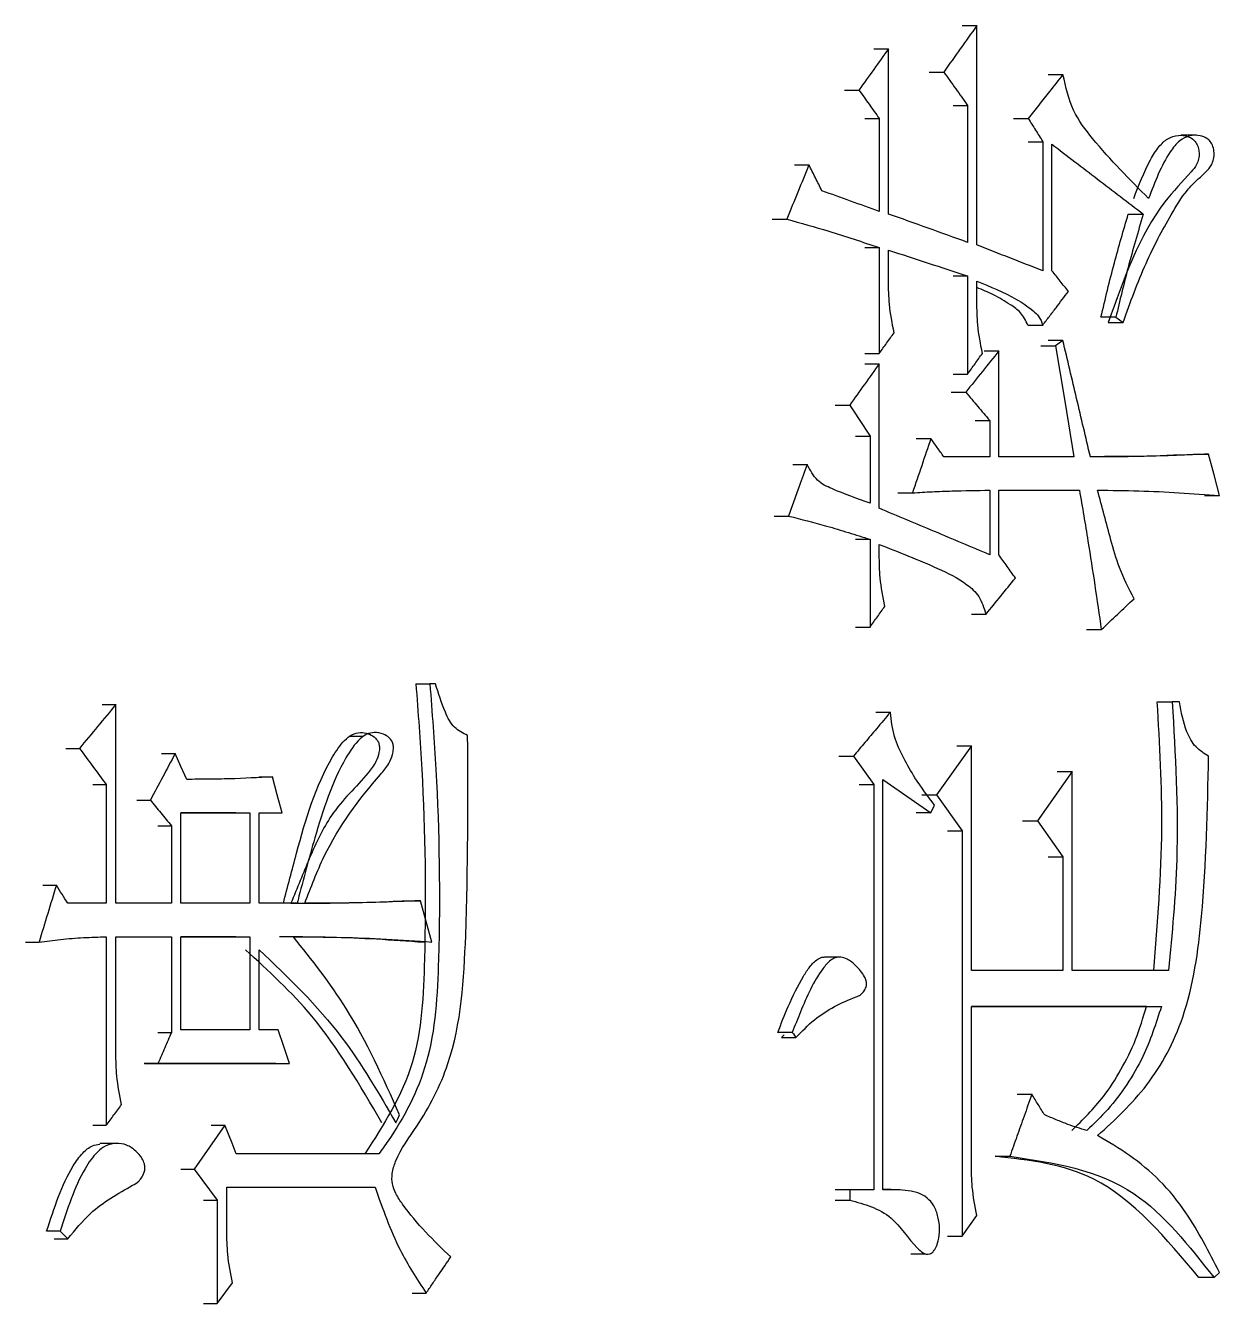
# Model space of a CAD drawing. Header units: millimetres. Extents: x 2371 to 4515, y 843 to 2359.
# Drawn here: x 3269.18 to 3274.18, y 1072.12 to 1077.47 of the extents above; entities that cross this region are included whole.
import ezdxf

# ---------------------------------------------------------------- set-up
doc = ezdxf.new("R2010")
doc.units = ezdxf.units.MM

msp = doc.modelspace()

# ---------------------------------------------------------------- linework, layer by layer
at = {"color": 7, "linetype": 'Continuous', "lineweight": 25}
for p, q in [((3273.1053, 1077.473), (3273.1668, 1077.473)), ((3273.1668, 1076.5535), (3273.1668, 1077.473)), ((3272.7355, 1077.3756), (3272.7964, 1077.3756)), ((3272.7964, 1076.6833), (3272.7964, 1077.3756)), ((3272.9668, 1077.2782), (3273.0281, 1077.2782)), ((3273.4658, 1077.2675), (3273.5278, 1077.2675)), ((3272.6118, 1077.2025), (3272.6726, 1077.2025)), ((3273.0669, 1077.1376), (3273.1283, 1077.1376)), ((3273.1283, 1077.1376), (3273.1283, 1076.5643)), ((3272.6968, 1077.0835), (3272.7577, 1077.0835)), ((3272.7577, 1077.0835), (3272.7577, 1076.6941)), ((3273.3203, 1077.0835), (3273.382, 1077.0835)), ((3273.3816, 1076.9862), (3273.4434, 1076.9862)), ((3273.4434, 1076.9862), (3273.4434, 1076.4453)), ((3273.4818, 1076.4453), (3273.4818, 1076.9754)), ((3274.0869, 1077.013), (3274.0239, 1077.013)), ((3272.4026, 1076.8888), (3272.4631, 1076.8888)), ((3272.3095, 1076.6617), (3272.3698, 1076.6617)), ((3273.8017, 1076.6833), (3273.8641, 1076.6833)), ((3272.7577, 1076.5427), (3272.7577, 1076.0992)), ((3272.7964, 1076.402), (3272.7964, 1076.5318)), ((3273.0669, 1076.4237), (3273.1283, 1076.4237)), ((3273.1283, 1076.4237), (3273.1283, 1076.0126)), ((3273.1668, 1076.3155), (3273.1668, 1076.402)), ((3273.7496, 1076.2506), (3273.6873, 1076.2506)), ((3273.7496, 1076.2506), (3273.7801, 1076.229)), ((3273.3812, 1076.2181), (3273.4434, 1076.2181)), ((3273.4352, 1076.1316), (3273.4971, 1076.1316)), ((3273.5277, 1076.1532), (3273.4658, 1076.1532)), ((3273.5277, 1076.1532), (3273.4971, 1076.1316)), ((3273.1975, 1076.11), (3273.2591, 1076.11)), ((3273.2591, 1075.6665), (3273.2591, 1076.11)), ((3272.6968, 1076.0559), (3272.7577, 1076.0559)), ((3272.7577, 1075.4501), (3272.7577, 1076.0559)), ((3273.0669, 1076.0126), (3273.1283, 1076.0126)), ((3273.0592, 1075.9369), (3273.1206, 1075.9369)), ((3272.5731, 1075.8828), (3272.6338, 1075.8828)), ((3273.1591, 1075.8179), (3273.2207, 1075.8179)), ((3273.2207, 1075.8179), (3273.2207, 1075.6665)), ((3272.6582, 1075.753), (3272.719, 1075.753)), ((3272.719, 1075.753), (3272.719, 1075.4717)), ((3272.9129, 1075.7422), (3272.9741, 1075.7422)), ((3272.3949, 1075.6341), (3272.4554, 1075.6341)), ((3273.2207, 1075.6665), (3273.0281, 1075.6665)), ((3273.5737, 1075.6665), (3273.2591, 1075.6665)), ((3274.0751, 1075.6773), (3274.1382, 1075.6773)), ((3273.2207, 1075.5258), (3273.2207, 1075.2554)), ((3273.2591, 1075.5258), (3273.5967, 1075.5258)), ((3273.2591, 1075.2554), (3273.2591, 1075.5258)), ((3273.5346, 1075.5258), (3273.5967, 1075.5258)), ((3272.8358, 1075.515), (3272.8969, 1075.515)), ((3274.1209, 1075.5042), (3274.1837, 1075.5042)), ((3272.3172, 1075.4177), (3272.3776, 1075.4177)), ((3272.6582, 1075.3203), (3272.719, 1075.3203)), ((3272.719, 1075.3203), (3272.719, 1074.9525)), ((3272.7577, 1075.2554), (3272.7577, 1075.2987)), ((3273.1437, 1075.0066), (3273.2052, 1075.0066)), ((3272.6582, 1074.9525), (3272.719, 1074.9525)), ((3273.6263, 1074.9417), (3273.6885, 1074.9417)), ((3270.8156, 1074.7145), (3270.8741, 1074.7145)), ((3270.8979, 1074.7145), (3270.8741, 1074.7145)), ((3269.5008, 1074.628), (3269.5577, 1074.628)), ((3269.5577, 1073.795), (3269.5577, 1074.628)), ((3273.9234, 1074.6388), (3273.986, 1074.6388)), ((3274.0165, 1074.6388), (3273.986, 1074.6388)), ((3272.7432, 1074.5956), (3272.8042, 1074.5956)), ((3270.5948, 1074.4941), (3270.5362, 1074.4941)), ((3273.1437, 1074.4549), (3272.9973, 1074.2494)), ((3273.0823, 1074.4549), (3273.1437, 1074.4549)), ((3273.1437, 1073.5138), (3273.1437, 1074.4549)), ((3269.3481, 1074.4441), (3269.4048, 1074.4441)), ((3269.7493, 1074.4224), (3269.8065, 1074.4225)), ((3272.5886, 1074.4117), (3272.6493, 1074.4117)), ((3272.6493, 1074.4117), (3272.7345, 1074.2927)), ((3273.566, 1074.3468), (3273.4204, 1074.1412)), ((3273.504, 1074.3468), (3273.566, 1074.3468)), ((3273.566, 1073.5138), (3273.566, 1074.3468)), ((3269.5175, 1074.2926), (3269.5175, 1073.795)), ((3270.1567, 1074.3251), (3270.2144, 1074.3251)), ((3272.6736, 1074.2927), (3272.7345, 1074.2927)), ((3272.7345, 1074.2927), (3272.7345, 1072.5943)), ((3272.7732, 1074.3143), (3272.9741, 1074.1737)), ((3272.7732, 1072.5943), (3272.7732, 1074.3143)), ((3272.936, 1074.2494), (3272.9973, 1074.2494)), ((3272.9973, 1074.2494), (3273.1052, 1074.098)), ((3269.6452, 1074.2277), (3269.7022, 1074.2277)), ((3272.9741, 1074.1737), (3272.9895, 1074.2061)), ((3269.8305, 1073.795), (3269.8305, 1074.1737)), ((3269.8305, 1074.1737), (3270.1186, 1074.1737)), ((3270.0607, 1074.1737), (3269.8305, 1074.1737)), ((3270.061, 1074.1737), (3270.1186, 1074.1737)), ((3270.1186, 1074.1737), (3270.1186, 1073.795)), ((3270.1585, 1074.1737), (3270.2542, 1074.1737)), ((3270.1585, 1073.795), (3270.1585, 1074.1737)), ((3270.1965, 1074.1737), (3270.2542, 1074.1737)), ((3272.9741, 1074.1737), (3272.9129, 1074.1737)), ((3273.3586, 1074.1412), (3273.4204, 1074.1412)), ((3273.4204, 1074.1412), (3273.5277, 1073.9898)), ((3269.7333, 1074.1196), (3269.7905, 1074.1196)), ((3269.7905, 1074.1196), (3269.7905, 1073.795)), ((3273.0438, 1074.098), (3273.1052, 1074.098)), ((3273.1052, 1074.098), (3273.1052, 1072.3996)), ((3273.4658, 1073.9898), (3273.5277, 1073.9898)), ((3273.5277, 1073.9898), (3273.5277, 1073.5138)), ((3269.2516, 1073.8708), (3269.3082, 1073.8708)), ((3269.5175, 1073.795), (3269.3565, 1073.795)), ((3269.7905, 1073.795), (3269.5577, 1073.795)), ((3270.1186, 1073.795), (3269.8305, 1073.795)), ((3270.318, 1073.7951), (3270.1585, 1073.795)), ((3270.7761, 1073.8059), (3270.8345, 1073.8059)), ((3269.5175, 1073.6544), (3269.5175, 1072.8648)), ((3269.5577, 1073.6544), (3269.7905, 1073.6544)), ((3269.5577, 1073.1676), (3269.5577, 1073.6544)), ((3269.7333, 1073.6544), (3269.7905, 1073.6544)), ((3269.7905, 1073.6544), (3269.7905, 1073.2542)), ((3269.8305, 1073.265), (3269.8305, 1073.6544)), ((3269.8305, 1073.6544), (3270.1186, 1073.6544)), ((3270.0607, 1073.6544), (3269.8305, 1073.6544)), ((3270.061, 1073.6544), (3270.1186, 1073.6544)), ((3270.1186, 1073.6544), (3270.1186, 1073.265)), ((3269.1791, 1073.6328), (3269.2356, 1073.6328)), ((3270.1585, 1073.265), (3270.1585, 1073.6002)), ((3270.8502, 1073.6328), (3270.8235, 1073.6328)), ((3272.5887, 1073.5697), (3272.5276, 1073.5697)), ((3273.5277, 1073.5138), (3273.1437, 1073.5138)), ((3273.9708, 1073.5138), (3273.566, 1073.5138)), ((3273.1437, 1072.7025), (3273.1437, 1073.3624)), ((3273.1437, 1073.3624), (3273.9403, 1073.3624)), ((3273.8775, 1073.3624), (3273.1437, 1073.3624)), ((3273.8778, 1073.3624), (3273.9403, 1073.3624)), ((3270.1186, 1073.265), (3269.8305, 1073.265)), ((3270.2383, 1073.265), (3270.1585, 1073.265)), ((3272.359, 1073.2434), (3272.3479, 1073.2326)), ((3270.2281, 1073.1244), (3269.677, 1073.1244)), ((3269.6772, 1073.1244), (3269.7343, 1073.1244)), ((3269.7343, 1073.1244), (3270.2861, 1073.1244)), ((3270.2284, 1073.1244), (3270.2861, 1073.1244)), ((3273.3356, 1072.9946), (3273.3974, 1072.9946)), ((3269.4607, 1072.8648), (3269.5175, 1072.8648)), ((3270.0147, 1072.8648), (3269.8866, 1072.6809)), ((3269.9572, 1072.8648), (3270.0147, 1072.8648)), ((3269.548, 1072.788), (3269.4908, 1072.788)), ((3270.6602, 1072.7458), (3270.0626, 1072.7458)), ((3273.2432, 1072.7349), (3273.3052, 1072.7349)), ((3269.8294, 1072.6809), (3269.8866, 1072.6809)), ((3269.8866, 1072.6809), (3269.9827, 1072.5511)), ((3270.0227, 1072.6051), (3270.6442, 1072.6051)), ((3270.0227, 1072.4212), (3270.0227, 1072.6051)), ((3270.0227, 1072.6051), (3270.5857, 1072.6051)), ((3270.5857, 1072.6051), (3270.6442, 1072.6051)), ((3272.6338, 1072.5943), (3272.5731, 1072.5943)), ((3272.6338, 1072.5943), (3272.6338, 1072.5511)), ((3272.7345, 1072.5943), (3272.6338, 1072.5943)), ((3272.8077, 1072.5955), (3272.7732, 1072.5955)), ((3269.9253, 1072.5511), (3269.9827, 1072.5511)), ((3269.9827, 1072.5511), (3269.9827, 1072.1184)), ((3272.5731, 1072.5511), (3272.6338, 1072.5511)), ((3273.1052, 1072.3996), (3273.1668, 1072.4862)), ((3269.3243, 1072.4212), (3269.2677, 1072.4212)), ((3269.3243, 1072.4212), (3269.3565, 1072.3888)), ((3269.2997, 1072.3888), (3269.3565, 1072.3888)), ((3273.0438, 1072.3996), (3273.1052, 1072.3996)), ((3272.8894, 1072.3267), (3272.9509, 1072.3267)), ((3269.9827, 1072.1184), (3270.0466, 1072.2049)), ((3274.1609, 1072.2265), (3274.0978, 1072.2265)), ((3274.1609, 1072.2265), (3274.1838, 1072.2482)), ((3270.7998, 1072.1617), (3270.8583, 1072.1617))]:
    msp.add_line(p, q, dxfattribs=at)
at = {"color": 7, "linetype": 'Continuous', "lineweight": 25, "flags": 128}
for points in [[(3272.6968, 1076.5427), (3272.7139, 1076.5427), (3272.7314, 1076.5427), (3272.7577, 1076.5427)], [(3273.7179, 1076.229), (3273.7332, 1076.229), (3273.7489, 1076.229), (3273.7645, 1076.229), (3273.7801, 1076.229)], [(3273.4971, 1076.1316), (3273.5354, 1075.899), (3273.5737, 1075.6665)], [(3272.6968, 1076.0992), (3272.7119, 1076.0992), (3272.7274, 1076.0992), (3272.7577, 1076.0992)], [(3274.1837, 1075.5042), (3274.161, 1075.5908), (3274.1382, 1075.6773)], [(3269.8546, 1074.3143), (3269.8305, 1074.3684), (3269.8065, 1074.4225)], [(3269.4607, 1074.2926), (3269.4889, 1074.2926), (3269.5175, 1074.2926)], [(3270.2542, 1074.1737), (3270.2343, 1074.2494), (3270.2144, 1074.3251)], [(3270.882, 1073.6328), (3270.8583, 1073.7193), (3270.8345, 1073.8059)], [(3269.7333, 1073.2542), (3269.7474, 1073.2542), (3269.7618, 1073.2542), (3269.7905, 1073.2542)], [(3270.2861, 1073.1244), (3270.2622, 1073.1947), (3270.2383, 1073.265)], [(3272.3932, 1073.2542), (3272.3719, 1073.2542), (3272.3521, 1073.2542), (3272.3328, 1073.2542)], [(3272.3479, 1073.2326), (3272.3692, 1073.2326), (3272.3889, 1073.2326), (3272.4087, 1073.2326)], [(3272.3932, 1073.2542), (3272.3978, 1073.2477), (3272.4025, 1073.2412), (3272.4087, 1073.2326)], [(3270.7314, 1072.8756), (3270.7394, 1072.8918), (3270.7473, 1072.908)], [(3270.0626, 1072.7458), (3270.0446, 1072.7906), (3270.0296, 1072.8277), (3270.0147, 1072.8648)], [(3269.9253, 1072.1184), (3269.9394, 1072.1184), (3269.9538, 1072.1184), (3269.9827, 1072.1184)]]:
    msp.add_lwpolyline(points, dxfattribs=at)
at = {"color": 7, "linetype": 'Continuous', "lineweight": 25}
for points, knots in [([(3273.1668, 1077.473), (3273.1437, 1077.4405), (3273.0975, 1077.3756), (3273.0512, 1077.3107), (3273.0281, 1077.2782)], [0, 0, 0, 0, 0.5, 1, 1, 1, 1]), ([(3272.7964, 1077.3756), (3272.7758, 1077.3468), (3272.7345, 1077.2891), (3272.6932, 1077.2314), (3272.6726, 1077.2025)], [0, 0, 0, 0, 0.5, 1, 1, 1, 1]), ([(3273.0281, 1077.2782), (3273.0448, 1077.2548), (3273.0782, 1077.2079), (3273.1116, 1077.1611), (3273.1283, 1077.1376)], [0, 0, 0, 0, 0.499999, 1, 1, 1, 1]), ([(3273.5278, 1077.2675), (3273.509, 1077.2438), (3273.4754, 1077.2013), (3273.4268, 1077.14), (3273.3969, 1077.1024), (3273.382, 1077.0835)], [0, 0, 0, 0, 0.386049, 0.693024, 1, 1, 1, 1]), ([(3273.887, 1076.7482), (3273.807, 1076.8283), (3273.6953, 1076.9402), (3273.5633, 1077.1126), (3273.5397, 1077.2154), (3273.5278, 1077.2674)], [0, 0, 0, 0, 0.5534418, 0.7739919, 1, 1, 1, 1]), ([(3272.6726, 1077.2025), (3272.6868, 1077.1827), (3272.7152, 1077.143), (3272.7435, 1077.1034), (3272.7577, 1077.0835)], [0, 0, 0, 0, 0.4999981, 1, 1, 1, 1]), ([(3273.382, 1077.0835), (3273.3923, 1077.0673), (3273.4127, 1077.0349), (3273.4332, 1077.0024), (3273.4434, 1076.9862)], [0, 0, 0, 0, 0.5, 1, 1, 1, 1]), ([(3273.4818, 1076.9754), (3273.5456, 1076.9267), (3273.6733, 1076.8293), (3273.8005, 1076.732), (3273.8641, 1076.6833)], [0, 0, 0, 0, 0.5, 1, 1, 1, 1]), ([(3273.8242, 1076.7482), (3273.8458, 1076.8041), (3273.8754, 1076.8811), (3273.9263, 1076.9641), (3273.966, 1077.0023), (3274.0097, 1077.0156), (3274.046, 1077.0117), (3274.0711, 1076.9993), (3274.0863, 1076.9834), (3274.0954, 1076.963), (3274.0993, 1076.9392), (3274.0973, 1076.9138), (3274.0867, 1076.885), (3274.0361, 1076.827), (3273.8692, 1076.6552), (3273.7828, 1076.4124), (3273.7176, 1076.229)], [0, 0, 0, 0, 0.133375, 0.183984, 0.225671, 0.267689, 0.304898, 0.324823, 0.34135, 0.357907, 0.374433, 0.39274, 0.411726, 0.44145, 0.578087, 1, 1, 1, 1]), ([(3273.7801, 1076.229), (3273.8102, 1076.3129), (3273.8668, 1076.4708), (3273.9631, 1076.6515), (3274.0348, 1076.77), (3274.0874, 1076.8246), (3274.124, 1076.8545), (3274.1487, 1076.8833), (3274.1603, 1076.9129), (3274.1625, 1076.94), (3274.1578, 1076.9661), (3274.1468, 1076.9873), (3274.1282, 1077.0036), (3274.0985, 1077.0142), (3274.0586, 1077.0139), (3274.0132, 1076.9913), (3273.9466, 1076.9072), (3273.9129, 1076.8173), (3273.887, 1076.7482)], [0, 0, 0, 0, 0.197358, 0.371625, 0.468384, 0.517135, 0.556849, 0.588366, 0.607485, 0.626642, 0.645535, 0.663735, 0.679959, 0.706516, 0.74747, 0.788159, 0.837188, 1, 1, 1, 1]), ([(3272.4631, 1076.8888), (3272.4476, 1076.851), (3272.4165, 1076.7752), (3272.3854, 1076.6995), (3272.3698, 1076.6617)], [0, 0, 0, 0, 0.499999, 1, 1, 1, 1]), ([(3272.5175, 1076.7806), (3272.5084, 1076.7987), (3272.4903, 1076.8347), (3272.4722, 1076.8708), (3272.4631, 1076.8888)], [0, 0, 0, 0, 0.499998, 1, 1, 1, 1]), ([(3272.7577, 1076.6941), (3272.7177, 1076.7085), (3272.6377, 1076.7374), (3272.5576, 1076.7662), (3272.5175, 1076.7806)], [0, 0, 0, 0, 0.499999, 1, 1, 1, 1]), ([(3272.3698, 1076.6617), (3272.4287, 1076.6453), (3272.5233, 1076.6191), (3272.6522, 1076.5778), (3272.7225, 1076.5544), (3272.7577, 1076.5427)], [0, 0, 0, 0, 0.452168, 0.726066, 1, 1, 1, 1]), ([(3273.1283, 1076.5643), (3273.0731, 1076.5841), (3272.9626, 1076.6238), (3272.8518, 1076.6635), (3272.7964, 1076.6833)], [0, 0, 0, 0, 0.5000001, 1, 1, 1, 1]), ([(3273.687, 1076.2506), (3273.7051, 1076.3267), (3273.7313, 1076.4377), (3273.7716, 1076.581), (3273.7915, 1076.6492), (3273.8014, 1076.6833)], [0, 0, 0, 0, 0.52212, 0.761035, 1, 1, 1, 1]), ([(3273.8641, 1076.6833), (3273.8532, 1076.6461), (3273.8315, 1076.5716), (3273.7915, 1076.4281), (3273.766, 1076.3203), (3273.7496, 1076.2506)], [0, 0, 0, 0, 0.260983, 0.521979, 1, 1, 1, 1]), ([(3273.4434, 1076.4453), (3273.3974, 1076.4633), (3273.3053, 1076.4994), (3273.213, 1076.5355), (3273.1668, 1076.5535)], [0, 0, 0, 0, 0.5, 1, 1, 1, 1]), ([(3272.7964, 1076.5318), (3272.8518, 1076.5138), (3272.9626, 1076.4778), (3273.0731, 1076.4417), (3273.1283, 1076.4237)], [0, 0, 0, 0, 0.4999999, 1, 1, 1, 1]), ([(3273.5507, 1076.3588), (3273.5392, 1076.3732), (3273.5162, 1076.402), (3273.4932, 1076.4309), (3273.4818, 1076.4453)], [0, 0, 0, 0, 0.500001, 1, 1, 1, 1]), ([(3272.8196, 1076.1857), (3272.8119, 1076.2255), (3272.7982, 1076.2966), (3272.7969, 1076.3698), (3272.7964, 1076.402)], [0, 0, 0, 0, 0.558835, 1, 1, 1, 1]), ([(3273.1668, 1076.402), (3273.2232, 1076.3792), (3273.3047, 1076.3462), (3273.3893, 1076.2905), (3273.4288, 1076.255), (3273.4385, 1076.2305), (3273.4434, 1076.2181)], [0, 0, 0, 0, 0.5541785, 0.8003972, 0.8992106, 1, 1, 1, 1]), ([(3273.3812, 1076.2181), (3273.3717, 1076.2366), (3273.3529, 1076.2732), (3273.2987, 1076.3092), (3273.2385, 1076.346), (3273.1902, 1076.3656), (3273.1668, 1076.3751)], [0, 0, 0, 0, 0.202373, 0.400807, 0.70993, 1, 1, 1, 1]), ([(3273.4434, 1076.2181), (3273.4526, 1076.2302), (3273.471, 1076.2543), (3273.5068, 1076.3012), (3273.5333, 1076.336), (3273.5507, 1076.3588)], [0, 0, 0, 0, 0.257094, 0.5141879, 1, 1, 1, 1]), ([(3273.1899, 1076.0992), (3273.1822, 1076.1389), (3273.1685, 1076.2101), (3273.1673, 1076.2832), (3273.1668, 1076.3155)], [0, 0, 0, 0, 0.558835, 1, 1, 1, 1]), ([(3272.7577, 1076.0992), (3272.768, 1076.1136), (3272.7887, 1076.1424), (3272.8093, 1076.1713), (3272.8196, 1076.1857)], [0, 0, 0, 0, 0.5, 1, 1, 1, 1]), ([(3273.6426, 1075.6665), (3273.6234, 1075.7476), (3273.5852, 1075.9099), (3273.5469, 1076.0721), (3273.5277, 1076.1532)], [0, 0, 0, 0, 0.5, 1, 1, 1, 1]), ([(3273.2591, 1076.11), (3273.236, 1076.0811), (3273.1899, 1076.0234), (3273.1437, 1075.9657), (3273.1206, 1075.9369)], [0, 0, 0, 0, 0.5, 1, 1, 1, 1]), ([(3273.1283, 1076.0126), (3273.1386, 1076.027), (3273.1591, 1076.0559), (3273.1796, 1076.0847), (3273.1899, 1076.0992)], [0, 0, 0, 0, 0.5, 1, 1, 1, 1]), ([(3272.7577, 1076.0559), (3272.7371, 1076.027), (3272.6958, 1075.9693), (3272.6545, 1075.9117), (3272.6338, 1075.8828)], [0, 0, 0, 0, 0.5, 1, 1, 1, 1]), ([(3273.1206, 1075.9369), (3273.1373, 1075.9171), (3273.1706, 1075.8774), (3273.204, 1075.8377), (3273.2207, 1075.8179)], [0, 0, 0, 0, 0.499998, 1, 1, 1, 1]), ([(3272.6338, 1075.8828), (3272.648, 1075.8612), (3272.6764, 1075.8179), (3272.7048, 1075.7746), (3272.719, 1075.753)], [0, 0, 0, 0, 0.4999982, 1, 1, 1, 1]), ([(3272.9741, 1075.7422), (3272.9612, 1075.7043), (3272.9355, 1075.6286), (3272.9098, 1075.5529), (3272.8969, 1075.515)], [0, 0, 0, 0, 0.499999, 1, 1, 1, 1]), ([(3273.0281, 1075.6665), (3273.0191, 1075.6791), (3273.0011, 1075.7043), (3272.9831, 1075.7296), (3272.9741, 1075.7422)], [0, 0, 0, 0, 0.5000006, 1, 1, 1, 1]), ([(3272.4554, 1075.634), (3272.4443, 1075.6034), (3272.4259, 1075.552), (3272.4, 1075.4798), (3272.3851, 1075.4384), (3272.3776, 1075.4177)], [0, 0, 0, 0, 0.425233, 0.712616, 1, 1, 1, 1]), ([(3272.719, 1075.4717), (3272.6659, 1075.4905), (3272.5917, 1075.5167), (3272.4941, 1075.5616), (3272.4684, 1075.6097), (3272.4554, 1075.634)], [0, 0, 0, 0, 0.554938, 0.774738, 1, 1, 1, 1]), ([(3273.6425, 1075.6666), (3273.667, 1075.6667), (3273.7367, 1075.6668), (3273.8811, 1075.6686), (3274.0006, 1075.6739), (3274.0751, 1075.6773)], [0, 0, 0, 0, 0.169125, 0.482016, 1, 1, 1, 1]), ([(3274.1382, 1075.6773), (3274.0481, 1075.6733), (3273.9558, 1075.6692), (3273.8608, 1075.6677), (3273.8538, 1075.6676), (3273.8467, 1075.6675), (3273.8397, 1075.6674), (3273.8327, 1075.6673), (3273.8256, 1075.6673), (3273.8186, 1075.6672), (3273.8116, 1075.6671), (3273.8022, 1075.667), (3273.7928, 1075.667), (3273.7834, 1075.6669), (3273.7764, 1075.6668), (3273.7694, 1075.6668), (3273.7623, 1075.6668), (3273.7553, 1075.6667), (3273.7482, 1075.6667), (3273.7412, 1075.6667), (3273.7318, 1075.6666), (3273.7224, 1075.6666), (3273.713, 1075.6666), (3273.706, 1075.6666), (3273.699, 1075.6665), (3273.6919, 1075.6665), (3273.6849, 1075.6665), (3273.6778, 1075.6665), (3273.6708, 1075.6665), (3273.6637, 1075.6665), (3273.6543, 1075.6665), (3273.6473, 1075.6665), (3273.6426, 1075.6665)], [0, 0, 0, 0, 0.54643, 0.560604, 0.574777, 0.588951, 0.603124, 0.617298, 0.631471, 0.645645, 0.659818, 0.673992, 0.702339, 0.716512, 0.730686, 0.744859, 0.759033, 0.773206, 0.78738, 0.801553, 0.815726, 0.844073, 0.858247, 0.87242, 0.886594, 0.900767, 0.914941, 0.929114, 0.943288, 0.957461, 0.971635, 1, 1, 1, 1]), ([(3272.8969, 1075.515), (3272.9244, 1075.5166), (3272.9795, 1075.5198), (3273.0874, 1075.5242), (3273.1678, 1075.5252), (3273.2207, 1075.5258)], [0, 0, 0, 0, 0.254777, 0.50956, 1, 1, 1, 1]), ([(3273.5967, 1075.5258), (3273.6089, 1075.4548), (3273.6316, 1075.3222), (3273.6617, 1075.1273), (3273.6795, 1075.0036), (3273.6885, 1074.9417)], [0, 0, 0, 0, 0.366425, 0.683185, 1, 1, 1, 1]), ([(3273.6732, 1075.5258), (3273.7308, 1075.5254), (3273.8449, 1075.5244), (3274.0151, 1075.516), (3274.1275, 1075.5082), (3274.1837, 1075.5042)], [0, 0, 0, 0, 0.337206, 0.668546, 1, 1, 1, 1]), ([(3273.8258, 1075.0713), (3273.8037, 1075.1141), (3273.764, 1075.1913), (3273.7203, 1075.3479), (3273.6916, 1075.4563), (3273.6732, 1075.5258)], [0, 0, 0, 0, 0.308167, 0.555958, 1, 1, 1, 1]), ([(3272.3776, 1075.4177), (3272.4309, 1075.4042), (3272.5149, 1075.383), (3272.6283, 1075.3489), (3272.6888, 1075.3298), (3272.719, 1075.3203)], [0, 0, 0, 0, 0.465077, 0.732515, 1, 1, 1, 1]), ([(3273.2207, 1075.2554), (3273.1437, 1075.2879), (3272.9897, 1075.3528), (3272.8351, 1075.4177), (3272.7577, 1075.4501)], [0, 0, 0, 0, 0.5, 1, 1, 1, 1]), ([(3272.7577, 1075.2987), (3272.8397, 1075.2667), (3272.9647, 1075.218), (3273.1057, 1075.1499), (3273.18, 1075.0841), (3273.1967, 1075.0327), (3273.2052, 1075.0066)], [0, 0, 0, 0, 0.493627, 0.751972, 0.874128, 1, 1, 1, 1]), ([(3272.7809, 1075.0391), (3272.7732, 1075.0788), (3272.7595, 1075.15), (3272.7583, 1075.2231), (3272.7577, 1075.2554)], [0, 0, 0, 0, 0.558835, 1, 1, 1, 1]), ([(3273.3283, 1075.1581), (3273.3168, 1075.1743), (3273.2937, 1075.2067), (3273.2706, 1075.2392), (3273.2591, 1075.2554)], [0, 0, 0, 0, 0.500002, 1, 1, 1, 1]), ([(3273.2053, 1075.0066), (3273.2258, 1075.0318), (3273.2668, 1075.0823), (3273.3078, 1075.1328), (3273.3283, 1075.1581)], [0, 0, 0, 0, 0.5, 1, 1, 1, 1]), ([(3273.6885, 1074.9417), (3273.7114, 1074.9633), (3273.7572, 1075.0065), (3273.8029, 1075.0497), (3273.8258, 1075.0713)], [0, 0, 0, 0, 0.5, 1, 1, 1, 1]), ([(3272.719, 1074.9525), (3272.7293, 1074.9669), (3272.75, 1074.9958), (3272.7706, 1075.0246), (3272.7809, 1075.0391)], [0, 0, 0, 0, 0.5, 1, 1, 1, 1]), ([(3270.8153, 1074.7145), (3270.8244, 1074.5947), (3270.8535, 1074.2109), (3270.8598, 1073.6859), (3270.8335, 1073.1056), (3270.6798, 1072.8668), (3270.6017, 1072.7456)], [0, 0, 0, 0, 0.176057, 0.564128, 0.778612, 1, 1, 1, 1]), ([(3270.8741, 1074.7145), (3270.8832, 1074.5948), (3270.9122, 1074.2112), (3270.9198, 1073.6836), (3270.8915, 1073.1343), (3270.7549, 1072.8762), (3270.6732, 1072.7633), (3270.6603, 1072.7456)], [0, 0, 0, 0, 0.175959, 0.5638, 0.778025, 0.965046, 1, 1, 1, 1]), ([(3271.0323, 1074.4982), (3271.0128, 1074.5075), (3270.9727, 1074.5266), (3270.9297, 1074.61), (3270.91, 1074.6747), (3270.8979, 1074.7145)], [0, 0, 0, 0, 0.266463, 0.547608, 1, 1, 1, 1]), ([(3269.5577, 1074.628), (3269.5322, 1074.5973), (3269.4813, 1074.536), (3269.4303, 1074.4747), (3269.4048, 1074.4441)], [0, 0, 0, 0, 0.5, 1, 1, 1, 1]), ([(3273.908, 1073.5138), (3273.9243, 1073.7122), (3273.9552, 1074.0867), (3273.9334, 1074.4622), (3273.9232, 1074.6388)], [0, 0, 0, 0, 0.529593, 1, 1, 1, 1]), ([(3273.986, 1074.6388), (3273.9987, 1074.4183), (3274.0203, 1074.0423), (3273.9853, 1073.6684), (3273.9708, 1073.5138)], [0, 0, 0, 0, 0.586461, 1, 1, 1, 1]), ([(3274.1382, 1074.4117), (3274.1197, 1074.4228), (3274.082, 1074.4455), (3274.0359, 1074.5265), (3274.0239, 1074.5959), (3274.0165, 1074.6388)], [0, 0, 0, 0, 0.268929, 0.548046, 1, 1, 1, 1]), ([(3272.8042, 1074.5956), (3272.7848, 1074.5725), (3272.7493, 1074.5303), (3272.6977, 1074.469), (3272.6654, 1074.4308), (3272.6493, 1074.4117)], [0, 0, 0, 0, 0.375947, 0.687973, 1, 1, 1, 1]), ([(3272.9895, 1074.2061), (3272.9613, 1074.2437), (3272.9147, 1074.3058), (3272.859, 1074.4024), (3272.8165, 1074.492), (3272.8083, 1074.5609), (3272.8042, 1074.5955)], [0, 0, 0, 0, 0.334836, 0.553745, 0.775373, 1, 1, 1, 1]), ([(3270.2599, 1073.795), (3270.278, 1073.865), (3270.3325, 1074.0755), (3270.4038, 1074.3181), (3270.5049, 1074.4691), (3270.5465, 1074.504), (3270.5816, 1074.5131), (3270.6136, 1074.5075), (3270.6372, 1074.496), (3270.6522, 1074.4815), (3270.6601, 1074.4667), (3270.6634, 1074.448), (3270.6608, 1074.4208), (3270.6466, 1074.3812), (3270.578, 1074.2932), (3270.4604, 1074.1865), (3270.3681, 1073.9849), (3270.3173, 1073.8586), (3270.2918, 1073.795)], [0, 0, 0, 0, 0.123802, 0.372539, 0.424822, 0.44993, 0.475305, 0.497162, 0.516131, 0.527231, 0.536277, 0.545322, 0.558814, 0.581819, 0.616602, 0.762394, 0.880401, 1, 1, 1, 1]), ([(3270.3499, 1073.7951), (3270.3753, 1073.862), (3270.4524, 1074.0652), (3270.589, 1074.2477), (3270.7007, 1074.373), (3270.7169, 1074.4121), (3270.7219, 1074.4403), (3270.7205, 1074.4603), (3270.7141, 1074.477), (3270.7005, 1074.4926), (3270.6758, 1074.5067), (3270.6433, 1074.5133), (3270.609, 1074.5053), (3270.5649, 1074.4728), (3270.4745, 1074.3364), (3270.3982, 1074.0998), (3270.342, 1073.8915), (3270.3191, 1073.7994), (3270.318, 1073.7951)], [0, 0, 0, 0, 0.124011, 0.376469, 0.411268, 0.435219, 0.449017, 0.459493, 0.468415, 0.479424, 0.497392, 0.52431, 0.5464, 0.568413, 0.629489, 0.83774, 0.992414, 1, 1, 1, 1]), ([(3270.9612, 1072.3131), (3270.89, 1072.3818), (3270.8068, 1072.4623), (3270.7321, 1072.5741), (3270.715, 1072.6184), (3270.7142, 1072.6668), (3270.7427, 1072.7555), (3270.8451, 1072.8888), (3270.9992, 1073.1847), (3271.0351, 1073.7629), (3271.0334, 1074.2208), (3271.0323, 1074.4982)], [0, 0, 0, 0, 0.138481, 0.162101, 0.180201, 0.198515, 0.22064, 0.297298, 0.425038, 0.651637, 1, 1, 1, 1]), ([(3269.4048, 1074.4441), (3269.4236, 1074.4188), (3269.4612, 1074.3684), (3269.4987, 1074.3179), (3269.5175, 1074.2926)], [0, 0, 0, 0, 0.499999, 1, 1, 1, 1]), ([(3269.8065, 1074.4225), (3269.7891, 1074.39), (3269.7544, 1074.3251), (3269.7196, 1074.2602), (3269.7022, 1074.2277)], [0, 0, 0, 0, 0.499999, 1, 1, 1, 1]), ([(3273.6731, 1072.8216), (3273.7453, 1072.8876), (3273.8903, 1073.0204), (3274.0594, 1073.3357), (3274.1264, 1073.8197), (3274.1337, 1074.1878), (3274.1382, 1074.4117)], [0, 0, 0, 0, 0.1896226, 0.3813011, 0.6238123, 1, 1, 1, 1]), ([(3270.2144, 1074.3251), (3270.1545, 1074.3217), (3270.0647, 1074.3165), (3269.9446, 1074.3148), (3269.8846, 1074.3145), (3269.8546, 1074.3143)], [0, 0, 0, 0, 0.500395, 0.7501856, 1, 1, 1, 1]), ([(3269.7022, 1074.2277), (3269.7169, 1074.2097), (3269.7464, 1074.1737), (3269.7758, 1074.1376), (3269.7905, 1074.1196)], [0, 0, 0, 0, 0.499998, 1, 1, 1, 1]), ([(3269.3082, 1073.8708), (3269.2961, 1073.8311), (3269.2719, 1073.7518), (3269.2477, 1073.6724), (3269.2356, 1073.6328)], [0, 0, 0, 0, 0.499999, 1, 1, 1, 1]), ([(3269.3565, 1073.795), (3269.3485, 1073.8077), (3269.3323, 1073.8329), (3269.3162, 1073.8581), (3269.3082, 1073.8708)], [0, 0, 0, 0, 0.500001, 1, 1, 1, 1]), ([(3270.2918, 1073.795), (3270.3543, 1073.7954), (3270.4664, 1073.796), (3270.6277, 1073.799), (3270.7264, 1073.8036), (3270.7757, 1073.8059)], [0, 0, 0, 0, 0.386613, 0.693273, 1, 1, 1, 1]), ([(3270.8345, 1073.8059), (3270.7723, 1073.8031), (3270.6606, 1073.7983), (3270.499, 1073.7957), (3270.3996, 1073.7953), (3270.3499, 1073.7951)], [0, 0, 0, 0, 0.386127, 0.69305, 1, 1, 1, 1]), ([(3269.2356, 1073.6328), (3269.2658, 1073.6365), (3269.3277, 1073.6441), (3269.4217, 1073.6523), (3269.4855, 1073.6537), (3269.5175, 1073.6544)], [0, 0, 0, 0, 0.321619, 0.660532, 1, 1, 1, 1]), ([(3270.8232, 1073.6328), (3270.7571, 1073.6374), (3270.6279, 1073.6465), (3270.4348, 1073.6536), (3270.3076, 1073.6542), (3270.244, 1073.6544)], [0, 0, 0, 0, 0.343426, 0.671619, 1, 1, 1, 1]), ([(3270.302, 1073.6544), (3270.3686, 1073.6542), (3270.4988, 1073.6536), (3270.6922, 1073.6461), (3270.8187, 1073.6372), (3270.882, 1073.6328)], [0, 0, 0, 0, 0.34298, 0.671401, 1, 1, 1, 1]), ([(3270.7473, 1072.908), (3270.6784, 1073.0621), (3270.5564, 1073.3351), (3270.3792, 1073.5575), (3270.302, 1073.6544)], [0, 0, 0, 0, 0.564488, 1, 1, 1, 1]), ([(3270.6728, 1072.8756), (3270.5815, 1073.0322), (3270.42, 1073.3091), (3270.1973, 1073.512), (3270.1006, 1073.6002)], [0, 0, 0, 0, 0.565567, 1, 1, 1, 1]), ([(3270.1585, 1073.6002), (3270.28, 1073.4844), (3270.4993, 1073.2755), (3270.6599, 1072.9988), (3270.7314, 1072.8756)], [0, 0, 0, 0, 0.554384, 1, 1, 1, 1]), ([(3272.3324, 1073.2542), (3272.3467, 1073.2908), (3272.3787, 1073.3722), (3272.4235, 1073.4647), (3272.4661, 1073.5307), (3272.4937, 1073.5587), (3272.5163, 1073.5702), (3272.5256, 1073.5691), (3272.5272, 1073.5689)], [0, 0, 0, 0, 0.2969306, 0.6611888, 0.7869911, 0.9138322, 0.9854391, 1, 1, 1, 1]), ([(3272.4087, 1073.2326), (3272.4337, 1073.2585), (3272.5083, 1073.3356), (3272.6058, 1073.3824), (3272.6802, 1073.4105), (3272.6944, 1073.426), (3272.7023, 1073.4422), (3272.7051, 1073.4567), (3272.7032, 1073.4721), (3272.6902, 1073.5006), (3272.6627, 1073.532), (3272.6286, 1073.5612), (3272.5981, 1073.5709), (3272.574, 1073.5688), (3272.5473, 1073.5531), (3272.4894, 1073.4838), (3272.4411, 1073.3758), (3272.4045, 1073.2828), (3272.3932, 1073.2542)], [0, 0, 0, 0, 0.115812, 0.344661, 0.368828, 0.393191, 0.409898, 0.422378, 0.434924, 0.453159, 0.514674, 0.56658, 0.599651, 0.625811, 0.651928, 0.703899, 0.908913, 1, 1, 1, 1]), ([(3273.5649, 1072.8431), (3273.611, 1072.8883), (3273.6875, 1072.9632), (3273.7728, 1073.0972), (3273.8363, 1073.222), (3273.8637, 1073.3154), (3273.8775, 1073.3624)], [0, 0, 0, 0, 0.332937, 0.552321, 0.774679, 1, 1, 1, 1]), ([(3273.9403, 1073.3624), (3273.9173, 1073.2908), (3273.8795, 1073.1737), (3273.7969, 1073.0338), (3273.7181, 1072.9287), (3273.6574, 1072.8715), (3273.6273, 1072.8432)], [0, 0, 0, 0, 0.34637, 0.567178, 0.784978, 1, 1, 1, 1]), ([(3269.5818, 1072.9513), (3269.5738, 1072.9911), (3269.5595, 1073.0622), (3269.5582, 1073.1354), (3269.5577, 1073.1676)], [0, 0, 0, 0, 0.558835, 1, 1, 1, 1]), ([(3273.3974, 1072.9946), (3273.3865, 1072.9639), (3273.3657, 1072.9053), (3273.335, 1072.8188), (3273.3151, 1072.7629), (3273.3052, 1072.7349)], [0, 0, 0, 0, 0.354383, 0.677192, 1, 1, 1, 1]), ([(3273.4511, 1072.9081), (3273.4421, 1072.9225), (3273.4242, 1072.9513), (3273.4063, 1072.9802), (3273.3974, 1072.9946)], [0, 0, 0, 0, 0.499998, 1, 1, 1, 1]), ([(3269.5175, 1072.8648), (3269.5282, 1072.8792), (3269.5496, 1072.908), (3269.5711, 1072.9369), (3269.5818, 1072.9513)], [0, 0, 0, 0, 0.5, 1, 1, 1, 1]), ([(3273.6273, 1072.8432), (3273.6009, 1072.8512), (3273.5581, 1072.8643), (3273.4997, 1072.8878), (3273.4673, 1072.9013), (3273.4511, 1072.9081)], [0, 0, 0, 0, 0.443144, 0.721519, 1, 1, 1, 1]), ([(3274.1838, 1072.2482), (3274.1399, 1072.3345), (3274.0683, 1072.4757), (3273.9365, 1072.6372), (3273.809, 1072.7414), (3273.7183, 1072.7949), (3273.6732, 1072.8215)], [0, 0, 0, 0, 0.347372, 0.56793, 0.785018, 1, 1, 1, 1]), ([(3269.2675, 1072.4212), (3269.2833, 1072.4699), (3269.314, 1072.5648), (3269.3638, 1072.677), (3269.4144, 1072.7466), (3269.4535, 1072.7804), (3269.4801, 1072.7841), (3269.4909, 1072.7856)], [0, 0, 0, 0, 0.330623, 0.64442, 0.796409, 0.917248, 1, 1, 1, 1]), ([(3269.3565, 1072.3888), (3269.387, 1072.4263), (3269.4651, 1072.5225), (3269.5757, 1072.5834), (3269.6501, 1072.6262), (3269.6665, 1072.6454), (3269.6763, 1072.6641), (3269.6803, 1072.6858), (3269.6777, 1072.706), (3269.6653, 1072.7317), (3269.6404, 1072.7599), (3269.6035, 1072.7848), (3269.5593, 1072.7918), (3269.516, 1072.7819), (3269.4691, 1072.7461), (3269.4179, 1072.6711), (3269.3681, 1072.5572), (3269.339, 1072.4669), (3269.3243, 1072.4212)], [0, 0, 0, 0, 0.132576, 0.339199, 0.368942, 0.383766, 0.408891, 0.423884, 0.438973, 0.459319, 0.498147, 0.542368, 0.587069, 0.63299, 0.675109, 0.75468, 0.876186, 1, 1, 1, 1]), ([(3273.1668, 1072.4862), (3273.1591, 1072.5259), (3273.1454, 1072.5971), (3273.1442, 1072.6702), (3273.1437, 1072.7025)], [0, 0, 0, 0, 0.558835, 1, 1, 1, 1]), ([(3274.0978, 1072.2265), (3273.9603, 1072.3909), (3273.7171, 1072.6815), (3273.3868, 1072.7187), (3273.2433, 1072.7349)], [0, 0, 0, 0, 0.5655168, 1, 1, 1, 1]), ([(3273.3052, 1072.7349), (3273.4888, 1072.7079), (3273.8215, 1072.6588), (3274.0559, 1072.3603), (3274.1609, 1072.2265)], [0, 0, 0, 0, 0.551895, 1, 1, 1, 1]), ([(3270.6442, 1072.6052), (3270.6758, 1072.5152), (3270.732, 1072.3558), (3270.8199, 1072.2206), (3270.8583, 1072.1617)], [0, 0, 0, 0, 0.564088, 1, 1, 1, 1]), ([(3272.6338, 1072.5511), (3272.6957, 1072.5346), (3272.8076, 1072.5049), (3272.8851, 1072.3803), (3272.9396, 1072.3289), (3272.964, 1072.3219), (3272.9811, 1072.3316), (3272.9948, 1072.3498), (3273.0076, 1072.3829), (3273.0124, 1072.4307), (3273.0057, 1072.4815), (3272.9891, 1072.5283), (3272.945, 1072.5784), (3272.867, 1072.5958), (3272.8044, 1072.5948), (3272.7732, 1072.5943)], [0, 0, 0, 0, 0.230315, 0.416653, 0.453363, 0.487574, 0.504133, 0.522235, 0.561764, 0.612067, 0.663426, 0.714082, 0.762172, 0.881162, 1, 1, 1, 1]), ([(3270.0466, 1072.2049), (3270.0387, 1072.2447), (3270.0245, 1072.3158), (3270.0232, 1072.389), (3270.0227, 1072.4212)], [0, 0, 0, 0, 0.558835, 1, 1, 1, 1]), ([(3270.8583, 1072.1617), (3270.867, 1072.1745), (3270.8846, 1072.2003), (3270.9189, 1072.2508), (3270.9444, 1072.2884), (3270.9612, 1072.3131)], [0, 0, 0, 0, 0.255269, 0.510539, 1, 1, 1, 1])]:
    msp.add_open_spline(points, degree=3, knots=knots, dxfattribs=at)
msp.add_open_spline([(3269.7905, 1073.2542), (3269.7811, 1073.2325), (3269.7624, 1073.1893), (3269.7437, 1073.146), (3269.7343, 1073.1244)], degree=3, dxfattribs=at)

doc.saveas('drawing.dxf')
